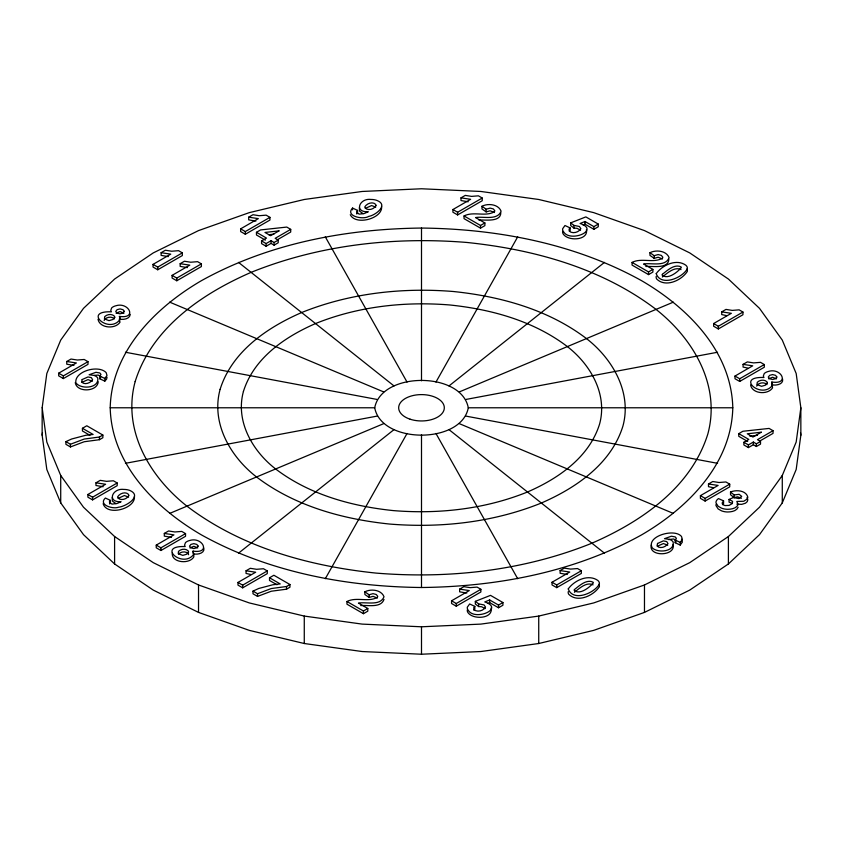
<?xml version="1.0" encoding="UTF-8"?>
<svg xmlns="http://www.w3.org/2000/svg" width="843" height="843" viewBox="0 0 843 843"><rect width="100%" height="100%" fill="white"/><g stroke="black" fill="none" stroke-linecap="round" stroke-linejoin="round"><path stroke-width="1.26" d="M107.04 377.158L106.618 379.129L104.827 381.131L99.78 378.792L99.78 376.104L100.981 374.408L99.832 372.975L95.976 372.29L89.116 374.756L94.174 375.43A9.421 5.437 0 0 1 97.725 377.98C99.558 388.244 80.833 389.887 75.817 382.722C74.458 371.205 98.441 364.439 106.144 372.606L106.998 375.462L104.827 378.444L104.827 381.131M193.858 555.411L193.785 556.96C189.401 564.652 170.802 562.724 172.33 552.723M103.131 503.714C107.156 516.706 135.871 508.498 134.385 496.432M130.317 314.355C129.706 319.181 123.152 319.95 119.274 319.065L119.991 322.237C115.28 329.476 99.611 328.317 98.02 319.234M384.018 599.415C380.962 608.288 367.79 604.874 360.73 605.59M42.15 407.78L46.818 373.523L60.717 340.098L83.499 308.348L114.595 279.044L153.257 252.911L198.526 230.592L249.275 212.636L304.27 199.485L362.153 191.466L421.5 188.769L480.847 191.466L538.73 199.485L593.725 212.636L644.474 230.592L689.743 252.911L728.405 279.044L759.501 308.348L782.283 340.098L796.182 373.523L800.85 407.78L800.85 435.22L796.182 469.477L782.283 502.902L759.501 534.652L728.405 563.956L689.743 590.089L644.474 612.408L593.725 630.364L538.73 643.515L480.847 651.534L421.5 654.231L362.153 651.534L304.27 643.515L249.275 630.364L198.526 612.408L153.257 590.089L114.595 563.956L83.499 534.652L60.717 502.902L46.818 469.477L42.15 435.22L42.15 407.78L46.818 442.038L60.717 475.463L83.499 507.212L114.595 536.517L153.257 562.65L198.526 584.968L249.275 602.924L304.27 616.075L362.153 624.105L421.5 626.792L480.847 624.105L538.73 616.075L593.725 602.924L644.474 584.968L689.743 562.65L728.405 536.517L759.501 507.212L782.283 475.463L796.182 442.038L800.85 407.78M42.15 435.22L42.498 432.68M110.201 407.78C111.539 351.236 155.323 307.558 201.382 280.698C268.348 243.511 345.493 228.874 421.5 228.053C497.507 228.874 574.652 243.511 641.618 280.698C687.677 307.558 731.461 351.236 732.799 407.78C731.461 464.324 687.677 508.002 641.618 534.862C574.652 572.06 497.507 586.686 421.5 587.508C345.493 586.686 268.348 572.06 201.382 534.862C155.323 508.002 111.539 464.324 110.201 407.78L374.714 407.78C381.563 371.32 461.437 371.32 468.286 407.78C461.437 444.25 381.563 444.25 374.714 407.78M112.13 497.644L112.477 501.163L116.007 503.703M359.308 207.673L359.645 211.182L363.185 213.722M651.27 544.947C648.278 557.128 675.875 556.348 673.114 544.599M104.153 320.488L104.711 319.307C107.24 316.863 111.866 316.22 114.458 318.896M756.708 386.147L757.256 384.966C759.796 382.532 764.422 381.89 767.014 384.566M738.141 507.254C736.476 511.143 731.545 511.922 727.751 511.986A11.159 6.438 0 0 1 721.429 510.795L718.131 508.919L716.002 505.621A10.348 5.975 0 0 1 716.055 504.462M325.303 578.709L407.043 433.471M435.957 382.09L517.697 236.851M662.345 277.02C667.171 273.248 674.579 266.251 681.039 269.602M574.399 592.281C579.225 588.509 586.623 581.512 593.082 584.863M680.217 545.063L680.217 542.376L682.387 539.394L681.523 536.538C674.685 527.866 645.738 536.327 652.271 547.887C657.972 553.408 675.011 551.691 673.114 541.912A9.421 5.437 0 0 0 669.553 539.362L664.495 538.688L671.365 536.222L675.222 536.896L676.371 538.34L675.169 540.036L675.169 542.723L680.217 545.063L682.387 542.07L681.523 539.214M352.553 208.063C344.776 216.208 363.312 220.002 368.623 216.43C375.504 215.323 388.939 205.081 377.116 200.529A10.316 5.954 0 0 0 370.962 199.454C359.466 197.905 353.575 212.531 368.275 211.751L364.313 213.5L359.287 214.133L356.726 212.847L356.694 211.266L357.601 210.402L352.553 208.063L352.553 209.854M598.267 224.08L593.872 226.619L585.01 221.498L580.11 223.479C600.332 230.255 570.426 242.658 563.735 232.025A10.232 5.901 0 0 1 562.681 228.685L564.989 225.513L570.163 227.937L569.13 228.98L569.194 231.087C572.545 234.154 578.835 232.426 580.859 228.632L579.352 226.461L573.935 225.397L570.679 222.879L585.843 216.904L598.267 224.08L598.267 226.767L593.872 229.307L585.01 224.185L583.05 224.976M502.934 602.534L498.529 605.074L489.667 599.963L484.767 601.944C504.989 608.72 475.094 621.122 468.402 610.48A10.232 5.901 0 0 1 467.338 607.15L469.656 603.967L474.82 606.391L473.798 607.445L473.861 609.542C477.201 612.608 483.503 610.88 485.526 607.097L484.019 604.926L478.603 603.862L475.336 601.344L490.51 595.369L502.934 602.534L502.934 605.221L498.529 607.761L489.667 602.65L487.707 603.44M473.798 610.121L474.82 609.078L474.82 606.391M741.408 498.266L737.604 496.822L734.127 497.633L730.523 494.704L730.523 492.017C736.129 489.562 746.066 490.289 747.836 497.17L747.204 499.024L743.726 501.269L736.803 501.448L738.141 504.567C736.476 508.455 731.545 509.235 727.751 509.298A11.159 6.438 0 0 1 721.429 508.118L718.131 506.232L716.002 502.934A10.348 5.975 0 0 1 717.288 499.593L718.468 498.571L723.568 500.879L722.082 503.092L723.473 504.957L725.085 505.568L729.069 505.421L732.346 503.534L732.567 501.353L729.058 499.435L729.058 502.122L731.566 503.166M722.44 504.683L723.568 503.566L723.568 500.879M356.694 213.953L357.601 213.079L357.601 210.402M110.433 500.373L109.516 501.248L109.558 502.828L112.108 504.103L117.135 503.471L121.097 501.733C106.397 502.502 112.298 487.886 123.784 489.425A10.316 5.954 0 0 1 129.938 490.5C142.762 496.137 125.744 506.622 118.473 507.223C113.257 509.446 97.883 504.946 105.375 498.044L110.433 500.373L110.433 503.06L109.516 503.935M99.78 378.792L100.696 377.917M675.169 542.723L676.086 541.849M116.071 313.185L120.043 311.594L123.984 313.164M189.865 547.918L193.848 546.317L197.778 547.897M238.527 553.177L393.997 429.635M449.003 385.925L604.473 262.384M768.626 378.855L772.599 377.253L776.54 378.834M178.505 554.03C181.034 551.596 185.66 550.953 188.252 553.63L188.569 554.715M82.161 382.227L87.999 379.624L92.361 381.247M657.551 546.148L663.388 543.556L667.751 545.168M365.525 208.316L371.584 205.544L375.757 207.125M118.347 498.297L124.406 495.526L128.579 497.107M161.118 252.7L165.376 250.234L171.656 251.225L178.537 250.677L182.351 252.868L182.351 255.555L157.736 269.771L153.036 267.052L153.036 264.375L170.75 254.143L161.118 252.7L161.118 255.387L168.294 256.63M153.036 264.375L157.736 267.083L182.351 252.868M248.696 217.178L252.963 214.723L259.244 215.713L266.125 215.155L269.939 217.357L269.939 220.044L245.324 234.249L240.624 231.54L240.624 228.853L258.327 218.632L248.696 217.178L248.696 219.865L255.882 221.108M180.16 263.69L184.427 261.235L190.708 262.226L197.589 261.667L201.393 263.87L201.393 266.557L176.788 280.761L172.088 278.053L172.088 275.366L189.791 265.145L180.16 263.69L180.16 266.377L187.346 267.621M240.624 228.853L245.324 231.562L269.939 217.357M172.088 275.366L176.788 278.085L201.393 263.87M265.376 240.139L256.462 234.986L256.462 232.299L260.571 229.928L286.778 227.073L290.719 229.359L290.719 232.036L277.389 239.739M290.719 229.359L275.166 238.337L278.211 240.086L278.211 242.773L274.08 245.165L271.046 243.406L266.103 246.251L261.562 243.627L261.562 240.94L266.493 238.095L256.462 232.299M261.562 240.94L266.103 243.564L271.046 240.719L274.08 242.478L278.211 240.086M66.755 361.499L71.023 359.044L77.303 360.024L84.184 359.476L87.988 361.679L87.988 364.355L63.373 378.57L58.683 375.862L58.683 373.175L76.386 362.954L66.755 361.499L66.755 364.187L73.942 365.43M58.683 373.175L63.373 375.883L87.988 361.679M460.995 197.863L465.262 195.397L471.543 196.387L478.424 195.829L482.238 198.031L482.238 200.718L457.623 214.933L452.923 212.215L452.923 209.528L470.626 199.306L460.995 197.863L460.995 200.55L468.181 201.793M82.435 428.286L86.797 425.768L102.867 435.051L102.867 437.728L99.453 439.698L84.205 441.743L70.443 446.938L65.912 444.314L65.912 441.627L71.634 439.003L85.701 435.304L93.12 434.461L82.435 428.286L82.435 430.973L89.916 435.294M452.923 209.528L457.623 212.246L482.238 198.031M65.912 441.627L70.443 444.25L84.205 439.055L99.453 437.011L102.867 435.051M464.04 215.956L480.51 225.46L484.883 222.942L484.883 225.629L480.51 228.147L464.04 218.643L464.04 215.956C473.513 211.024 485.431 217.094 494.43 211.741L494.83 210.782L493.334 208.948L490.11 208.105L486.169 209.222L481.954 206.25C488.065 203.089 498.371 204.185 501.1 211.182C497.423 220.761 483.313 216.124 475.547 217.557L484.883 222.942M95.965 482.818L100.222 480.352L106.503 481.342L113.383 480.784L117.198 482.986L117.198 485.673L92.582 499.888L87.883 497.17L87.883 494.483L105.596 484.261L95.965 482.818L95.965 485.505L103.141 486.738M87.883 494.483L92.582 497.201L117.198 482.986M164.311 533.44L168.579 530.974L174.859 531.965L181.74 531.417L185.544 533.608L185.544 536.296L160.929 550.511L156.24 547.792L156.24 545.115L173.943 534.884L164.311 533.44L164.311 536.127L171.498 537.37M156.24 545.115L160.929 547.824L185.544 533.608M632.06 262.405L648.53 271.92L652.893 269.402L652.893 272.078L648.53 274.607L632.06 265.092L632.06 262.405C641.523 257.484 653.441 263.543 662.45 258.19L662.84 257.231L661.355 255.397L658.13 254.554L654.179 255.682L649.964 252.71C656.075 249.549 666.381 250.645 669.11 257.642C665.433 267.21 651.333 262.584 643.557 264.007L652.893 269.402M246.051 570.764L250.318 568.308L256.599 569.299L263.48 568.74L267.294 570.943L267.294 573.63L242.679 587.834L237.979 585.126L237.979 582.439L255.682 572.218L246.051 570.764L246.051 573.451L250.792 574.494M237.979 582.439L242.679 585.158L267.294 570.943M721.713 311.878L725.981 309.413L732.261 310.403L739.142 309.845L742.946 312.047L742.946 314.734L718.331 328.949L713.631 326.23L713.631 323.543L731.345 313.322L721.713 311.878L721.713 314.565L726.445 315.598M269.518 577.771L273.88 575.253L289.95 584.526L289.95 587.213L286.536 589.183L271.288 591.228L257.526 596.412L252.995 593.799L252.995 591.112L258.717 588.488L272.774 584.779L280.203 583.936L269.518 577.771L269.518 580.458L276.999 584.768M713.631 323.543L718.331 326.262L742.946 312.047M252.995 591.112L257.526 593.725L271.288 588.54L286.536 586.496L289.95 584.526M743.073 364.376L747.33 361.91L753.61 362.901L760.491 362.342L764.306 364.545L764.306 367.232L739.69 381.447L734.991 378.728L734.991 376.052L752.704 365.82L743.073 364.376L743.073 367.063L747.804 368.096M734.991 376.052L739.69 378.76L764.306 364.545M346.958 601.502L363.438 611.006L367.801 608.488L367.801 611.175L363.438 613.693L346.958 604.189L346.958 601.502C356.431 596.57 368.349 602.64 377.358 597.287L377.748 596.328L376.263 594.494L373.027 593.651L369.086 594.768L364.871 591.797C370.983 588.635 381.289 589.731 384.018 596.728C380.341 606.307 366.241 601.67 358.465 603.103L367.801 608.488M459.635 589.131L463.903 586.665L470.183 587.655L477.064 587.097L480.879 589.299L480.879 591.986L456.263 606.201L451.563 603.483L451.563 600.796L469.266 590.574L459.635 589.131L459.635 591.818L466.822 593.061M747.688 441.479L738.774 436.326L738.774 433.639L742.883 431.268L769.09 428.423L773.031 430.699L773.031 433.386L759.701 441.079M451.563 600.796L456.263 603.514L480.879 589.299M773.031 430.699L757.478 439.677L760.523 441.437L760.523 444.113L756.392 446.505L753.347 444.746L748.415 447.591L743.874 444.967L743.874 442.28L748.805 439.435L738.774 433.639M743.874 442.28L748.415 444.904L753.347 442.059L756.392 443.818L760.523 441.437M708.489 483.987L712.756 481.522L719.026 482.512L725.907 481.964L729.722 484.156L729.722 486.843L705.106 501.058L700.407 498.339L700.407 495.663L718.12 485.431L708.489 483.987L708.489 486.674L713.22 487.707M560.11 570.574L564.367 568.119L570.648 569.099L577.529 568.551L581.343 570.753L581.343 573.43L556.728 587.645L552.028 584.937L552.028 582.25L569.742 572.028L560.11 570.574L560.11 573.261L567.286 574.505M700.407 495.663L705.106 498.371L729.722 484.156M552.028 582.25L556.728 584.958L581.343 570.753M729.058 499.435L733.399 497.518L738.911 498.571L741.714 496.39L739.163 494.314L734.127 494.946L730.523 492.017M169.654 513.419L383.649 423.66M459.351 391.9L673.346 302.142M481.954 206.25L481.954 208.938L486.169 211.909L490.11 210.792L494.451 212.52M649.964 252.71L649.964 255.387L654.179 258.369L658.13 257.241L662.472 258.97M364.871 591.797L364.871 594.484L369.086 597.455L373.027 596.338L377.379 598.066M94.047 375.451L98.125 375.061L100.675 376.336M668.467 539.615L673.515 538.983L676.065 540.268M125.438 463.323L377 416.126M466 399.434L717.562 352.248M268.812 234.712L273.901 234.133M749.848 436.189L757.488 435.325M468.286 407.78L732.799 407.78M478.919 220.055C485.189 219.591 500.689 222.478 500.816 212.721M645.833 266.493C652.324 265.882 668.499 269.307 668.836 259.18M570.679 222.879L570.679 225.566L573.935 228.084L576.991 228.295L580.542 230.16M475.336 601.344L475.336 604.031L478.603 606.549L481.659 606.76L485.21 608.614M736.803 504.135L741.692 504.367L745.475 503.197L747.204 501.701L747.836 499.846L747.056 497.486M771.83 382.037C790.207 384.808 781.219 367.4 768.542 371.405A9.041 5.216 0 0 0 764.232 373.575L763.315 376.073L763.969 377.506C734.685 376.241 761.524 400.14 772.546 385.209L771.83 382.037L772.546 387.896C767.836 395.135 752.167 393.987 750.576 384.893M771.83 384.724C775.739 385.852 783.842 384.419 782.599 378.95M193.079 551.111C211.445 553.883 202.468 536.464 189.78 540.468A9.041 5.216 0 0 0 185.471 542.65L184.554 545.136L185.218 546.57C155.934 545.305 182.773 569.204 193.785 554.283L193.079 551.111L193.079 552.903M193.079 553.788C196.977 554.915 205.091 553.482 203.837 548.024M125.438 352.248L377 399.434M466 416.126L717.562 463.323M169.654 302.142L383.649 391.9M459.351 423.66L673.346 513.419M675.169 540.036L680.217 542.376M99.78 376.104L104.827 378.444M238.527 262.384L393.997 385.925M449.003 429.635L604.473 553.177M325.303 236.851L407.043 382.09M435.957 433.471L517.697 578.709M586.422 229.559C588.656 240.192 569.257 241.404 563.735 234.702A10.232 5.901 0 0 1 562.681 231.372M491.09 608.024C493.324 618.646 473.924 619.858 468.402 613.167A10.232 5.901 0 0 1 467.338 609.826M381.563 206.451C383.186 218.221 355.883 226.093 350.256 214.702M800.502 432.68L800.85 435.22M98.231 381.763C97.461 391.974 76.702 392.859 75.259 382.585M782.283 475.463L782.283 502.902M756.392 443.818L756.392 446.505M753.347 442.059L753.347 444.746M748.415 444.904L748.415 447.591M739.69 378.76L739.69 381.447M734.127 494.946L734.127 497.633M728.405 536.517L728.405 563.956M718.331 326.262L718.331 328.949M705.106 498.371L705.106 501.058M654.179 255.682L654.179 258.369M648.53 271.92L648.53 274.607M644.474 584.968L644.474 612.408M593.872 226.619L593.872 229.307M585.01 221.498L585.01 224.185M573.935 225.397L573.935 228.084M570.163 227.937L570.163 230.613M556.728 584.958L556.728 587.645M538.73 616.075L538.73 643.515M498.529 605.074L498.529 607.761M489.667 599.963L489.667 602.65M486.169 209.222L486.169 211.909M480.51 225.46L480.51 228.147M478.603 603.862L478.603 606.549M457.623 212.246L457.623 214.933M456.263 603.514L456.263 606.201M421.5 228.053L421.5 380.773M421.5 434.788L421.5 587.508M421.5 626.792L421.5 654.231M369.086 594.768L369.086 597.455M363.438 611.006L363.438 613.693M304.27 616.075L304.27 643.515M286.536 586.496L286.536 589.183M274.08 242.478L274.08 245.165M271.046 240.719L271.046 243.406M266.103 243.564L266.103 246.251M257.526 593.725L257.526 596.412M245.324 231.562L245.324 234.249M242.679 585.158L242.679 587.834M198.526 584.968L198.526 612.408M176.788 278.085L176.788 280.761M160.929 547.824L160.929 550.511M157.736 267.083L157.736 269.771M114.595 536.517L114.595 563.956M99.453 437.011L99.453 439.698M92.582 497.201L92.582 499.888M70.443 444.25L70.443 446.938M63.373 375.883L63.373 378.57M60.717 475.463L60.717 502.902M598.846 584.273A9.094 5.248 0 0 1 599.341 586.76C593.556 595.685 577.571 603.145 568.73 594.262A10.2 5.89 0 0 1 568.256 591.607M686.803 269.012A9.094 5.248 0 0 1 687.287 271.499C681.513 280.424 665.527 287.874 656.686 279.001A10.2 5.89 0 0 1 656.212 276.346M568.256 588.92C572.882 602.113 594.294 593.388 599.341 584.073A9.094 5.248 0 0 0 597.835 580.458C588.298 573.693 574.22 580.479 568.256 588.92M656.212 273.659C660.838 286.852 682.25 278.127 687.287 268.812A9.094 5.248 0 0 0 685.791 265.187C676.244 258.432 662.176 265.218 656.212 273.659M120.064 317.99L119.991 319.55C108.979 334.471 82.129 310.572 111.413 311.836L110.76 310.403L111.676 307.916A9.041 5.216 0 0 1 115.986 305.735C128.663 301.741 137.651 319.149 119.274 316.378L120.064 317.99M135.154 381.594C122.035 430.215 149.654 476.738 186.956 506.169C241.298 547.465 309.118 566.148 376.147 573.103C449.098 579.036 523.777 570.722 591.912 543.198C641.186 521.743 691.102 487.707 707.846 433.966C720.965 385.346 693.346 338.823 656.044 309.392C601.702 268.095 533.882 249.423 466.853 242.457C393.902 236.525 319.223 244.839 251.088 272.363C201.814 293.817 151.898 327.853 135.154 381.594M220.107 389.361C210.866 423.112 230.381 456.716 256.535 476.98C294.755 506.032 342.458 519.162 389.603 524.051C440.91 528.224 493.429 522.386 541.354 503.018C576.011 487.939 611.112 463.998 622.893 426.2C632.134 392.459 612.619 358.844 586.465 338.58C548.245 309.529 500.542 296.399 453.397 291.509C402.09 287.337 349.571 293.185 301.646 312.542C266.989 327.621 231.888 351.563 220.107 389.361M243.416 391.5C235.25 421.331 252.5 451.047 275.629 468.971C309.423 494.662 351.605 506.274 393.291 510.595C438.666 514.293 485.104 509.119 527.486 491.996C558.129 478.655 589.173 457.496 599.584 424.061C607.75 394.229 590.5 364.513 567.371 346.589C533.577 320.898 491.395 309.286 449.709 304.966C404.334 301.278 357.896 306.441 315.514 323.564C284.871 336.905 253.827 358.075 243.416 391.5M574.399 589.594L574.199 590.406C579.889 595.284 589.668 587.36 593.388 582.829L593.082 582.186C586.623 578.835 579.225 585.822 574.399 589.594M662.345 274.333L662.145 275.145C667.846 280.013 677.624 272.099 681.334 267.568L681.039 266.915C674.579 263.564 667.171 270.561 662.345 274.333M124.311 311.352L122.994 313.038L119.991 313.838L117.051 313.069L115.723 311.394L117.124 309.666L120.043 308.907L123.004 309.687L124.311 311.352M198.105 546.085L196.788 547.771L193.785 548.572L190.845 547.792L189.517 546.116L190.918 544.399L193.848 543.64L196.798 544.42L198.105 546.085M776.867 377.021L775.539 378.697L772.546 379.508L769.606 378.728L768.279 377.053L769.67 375.335L772.599 374.566L775.56 375.356L776.867 377.021M114.774 317.295L112.973 319.455L109 320.646L104.458 318.917L104.711 316.62C107.24 314.176 111.866 313.543 114.458 316.209L114.774 317.295M188.569 552.028L186.767 554.188L182.794 555.379L178.252 553.651L178.505 551.354C181.034 548.909 185.66 548.266 188.252 550.943L188.569 552.028M767.33 382.964L765.528 385.125L761.556 386.315L757.014 384.587L757.256 382.29C759.796 379.845 764.422 379.202 767.014 381.879L767.33 382.964M82.161 379.54L81.645 382.058C84.711 385.283 90.601 383.059 92.582 379.645L91.35 377.653L87.999 376.947L82.161 379.54M657.551 543.461L657.024 545.979C660.101 549.215 665.991 546.981 667.972 543.577L666.739 541.585L663.388 540.869L657.551 543.461M128.768 495.61C126.935 499.267 120.918 501.037 117.841 497.928L117.63 496.833C119.611 493.429 125.502 491.184 128.579 494.419L128.768 495.61M375.936 205.639C374.113 209.285 368.096 211.056 365.019 207.947L364.808 206.862C366.789 203.458 372.68 201.203 375.757 204.438L375.936 205.639M279.001 230.877L270.624 235.713L264.987 232.457L279.001 230.877M761.313 432.217L752.936 437.053L747.298 433.797L761.313 432.217M410.088 419.192A22.814 13.172 0 0 0 444.314 407.78A22.814 13.172 0 0 0 410.088 396.368A22.814 13.172 0 0 0 410.088 419.192"/></g></svg>
